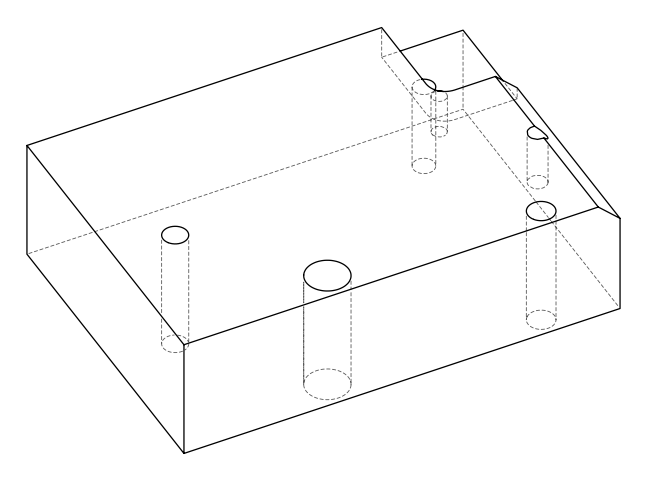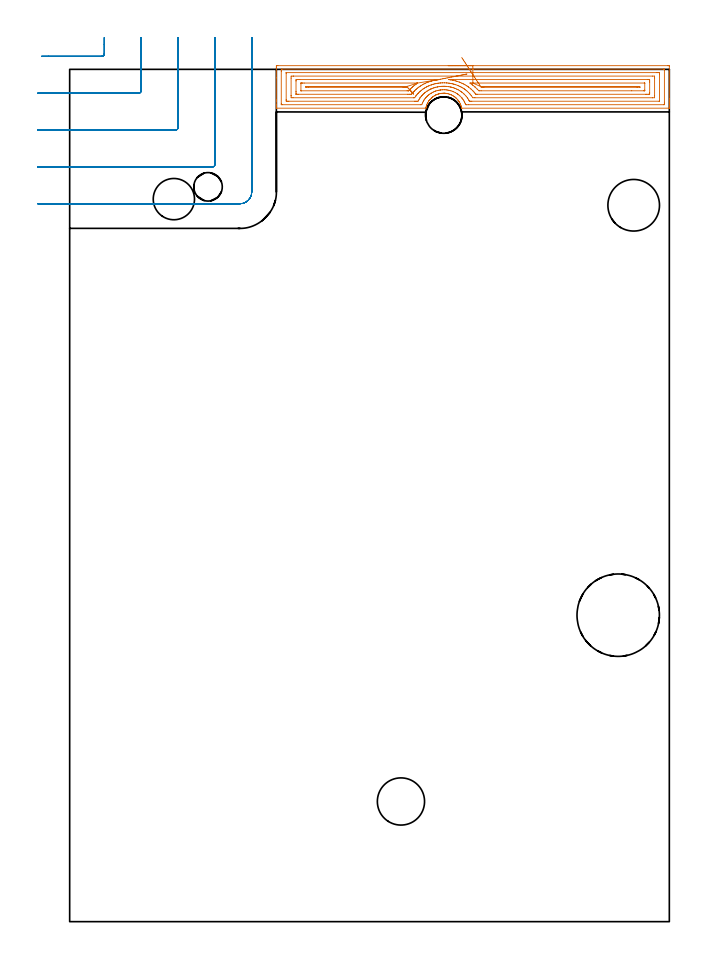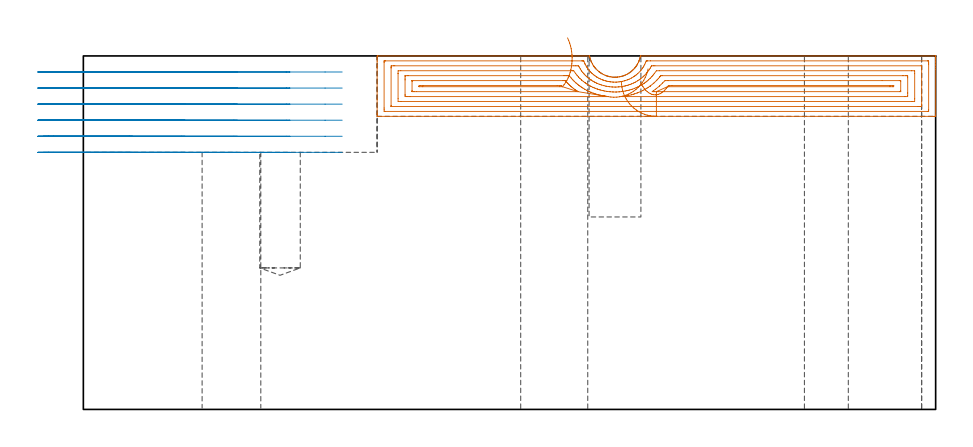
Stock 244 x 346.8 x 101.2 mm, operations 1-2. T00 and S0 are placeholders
(PLAN: 14 operations, 11 tool changes, 21.4 min)
(1 AREA_MILL | FG_CHAMFER_SURFACE | UGT0205_001 | 9.08 min | 25063 mm3)
(2 MILL_CORNER_NOTCH_RECTANGULAR | CORNER_NOTCH_RECTANGULAR | UGT0201_136 | Follow Part, ap 5, ae 75% | 6.34 min | 147750 mm3)
(3 MILL_THROUGH_HOLE_FROM_SOLID_MATERIAL | STEP1HOLE | UGT0201_018 | Circular | 2.81 min | 89229 mm3)
(4 MILL_BLIND_HOLE_FROM_SOLID_MATERIAL | STEP1POCKET | NXT0201_011 | Spiral | 0.7 min | 7765 mm3)
(5 SPOT_DRILL | STEP1HOLE_2 | NXT0321_9005460120000 | 0.04 min | 7 mm3)
(6 SPOT_DRILL_1 | STEP1HOLE_3 | NXT0321_9005460120000 | 0.05 min | 182 mm3)
(7 SPOT_DRILL_2 | STEP1POCKET_1 | NXT0321_9005460120000 | 0.03 min | 13 mm3)
(8 INDEXABLE_INSERT_DRILL_THROUGH_HOLE_FROM_SOLID | STEP1HOLE_1 | NXT0302_013 | 0.42 min | 35003 mm3)
(9 DRILL_THROUGH_HOLE_INTO_CENTER | STEP1HOLE_2 | NXT0301_065 | 0.32 min | 5091 mm3)
(10 DRILL_TO_ENLARGE_THROUGH_HOLE | STEP1HOLE_2 | UGT0301_291 | 0.34 min | 11194 mm3)
(11 DRILL_BLIND_HOLE_INTO_CENTER | STEP1HOLE_3 | NXT0301_087 | 0.08 min | 1510 mm3)
(12 GUN_DRILL_THROUGH_HOLE | STEP1HOLE_3 | UGT0307_009 | 0.6 min | 9719 mm3)
(13 DRILL_TO_ENLARGE_THROUGH_HOLE_1 | STEP1HOLE_3 | UGT0301_259 | 0.44 min | 17854 mm3)
(14 DRILL_BLIND_HOLE_INTO_CENTER_1 | STEP1POCKET_1 | NXT0301_087 | 0.16 min | 3568 mm3)
(TOOL UGT0205_001 | Chamfer Mill 20 x 3 x 45 deg. | D20 FL50 Z2)
(TOOL UGT0201_136 | Carbide End Mill 20.0 | D20 FL30 Z4)
(TOOL UGT0201_018 | End mill 30 mm | D30 FL50 Z4)
(TOOL NXT0201_011 | ENDMILL 12mm [2P460-1200-NA 1630] | D12 FL38 Z6)
(TOOL NXT0321_9005460120000 | NC Spot Drill, 142deg, 12mm, Carbide, Uncoated | D12 PA142 FL30 Z2)
(TOOL NXT0302_013 | Index. Insert Drill 21mm [880-D2100L25-05] | D21 PA176 FL105 Z2)
(TOOL NXT0301_065 | Carbide Drill 9.4mm [860.1-0940-075A1-MM 2214] | D9.4 PA140 FL98 Z2)
(TOOL UGT0301_291 | Twist Drill 16.8 mm | D16.8 PA118 FL125 Z2)
(TOOL NXT0301_087 | Carbide Drill 11.6mm [860.1-1160-058A1-MM 2214] | D11.6 PA140 FL72 Z2)
(TOOL UGT0307_009 | Gun Drill 12 mm | D12 PA130 FL24 Z1)
(TOOL UGT0301_259 | Twist Drill 19.2 mm | D19.2 PA118 FL140 Z2)
(OP 1 AREA_MILL)
G17 G21 G94 G90
T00 M6
G54
G17 G0 G90 X154.05 Y348.3 S1061 M3
G43 Z111.2 H0
Z93.9
G94 G1 X154.088 Z93.028 F250.
X154.202 Z92.164
X154.391 Z91.312
X154.653 Z90.48
X154.987 Z89.674
X155.39 Z88.9
X155.858 Z88.164
X156.39 Z87.472
X156.979 Z86.829
X157.622 Z86.24
X158.314 Z85.709
X159.05 Z85.24
X159.824 Z84.837
X160.63 Z84.503
X161.462 Z84.241
X162.314 Z84.052
X163.178 Z83.938
X164.05 Z83.9
X243.406
X243.689 Y348.297 Z83.902
X243.99 Y348.291 Z83.906
X244. Y347.985 Z84.212
Y334.887 Z97.308
Y334.292 Z97.902
Y333.696 Z98.501
Y333.399 Z98.797
Y332.803 Z99.393
Y332.506 Z99.689
Y331.912 Z100.287
Y331.408 Z100.791
Y331.055 Z101.136
X243.99 Y331.003 Z101.188
X243.852 Y331. Z101.2
X159.592
X159.494 Y331.003 Z101.189
X159.469 Y331.079 Z101.114
X159.435 Y331.215 Z100.98
X159.373 Y331.486 Z100.712
X159.248 Y331.93 Z100.27
X159.146 Y332.217 Z99.983
X159.089 Y332.376 Z99.822
X159.034 Y332.506 Z99.692
X158.901 Y332.818 Z99.381
X158.7 Y333.23 Z98.97
X158.602 Y333.399 Z98.797
X158.565 Y333.464 Z98.733
X158.524 Y333.532 Z98.668
X158.415 Y333.707 Z98.493
X158.403 Y333.724 Z98.475
X158.316 Y333.846 Z98.35
X158.219 Y333.984 Z98.215
X158.125 Y334.117 Z98.082
X158.106 Y334.141 Z98.058
X157.988 Y334.292 Z97.903
X157.827 Y334.502 Z97.698
X157.815 Y334.516 Z97.684
X157.746 Y334.595 Z97.604
X157.344 Y335.003 Z97.196
X157.321 Y335.024 Z97.175
X157.147 Y335.185 Z97.011
X157.071 Y335.257 Z96.942
X156.925 Y335.392 Z96.807
X156.811 Y335.483 Z96.715
X156.427 Y335.762 Z96.436
X156.025 Y336.028 Z96.169
X155.717 Y336.204 Z95.994
X155.394 Y336.372 Z95.826
X155.134 Y336.485 Z95.71
X154.7 Y336.655 Z95.544
X154.242 Y336.802 Z95.392
X153.796 Y336.913 Z95.279
X153.615 Y336.95 Z95.247
X153.508 Y336.971 Z95.227
X153.35 Y336.999 Z95.196
X152.943 Y337.052 Z95.145
X152.917 Y337.056 Z95.142
X152.471 Y337.091 Z95.105
X152.427 Y337.093 Z95.103
X152.416 Z95.102
X152.188 Y337.089 Z95.099
X152.026 Z95.103
X151.567 Y337.062 Z95.131
X151.121 Y337.01 Z95.185
X150.892 Y336.971 Z95.228
X150.69 Y336.932 Z95.26
X150.675 Y336.928 Z95.263
X150.23 Y336.821 Z95.373
X150.046 Y336.767 Z95.432
X149.799 Y336.693 Z95.507
X149.399 Y336.542 Z95.657
X149.005 Y336.372 Z95.826
X148.909 Y336.322 Z95.874
X148.892 Y336.313 Z95.883
X148.446 Y336.065 Z96.134
X148.142 Y335.875 Z96.325
X148.018 Y335.797 Z96.403
X147.703 Y335.561 Z96.635
X147.611 Y335.494 Z96.704
X147.597 Y335.483 Z96.714
X147.253 Y335.185 Z97.011
X147.127 Y335.078 Z97.12
X146.661 Y334.595 Z97.603
X146.514 Y334.414 Z97.783
X146.415 Y334.292 Z97.905
X146.256 Y334.098 Z98.102
X146.237 Y334.074 Z98.125
X146.217 Y334.046 Z98.154
X146.083 Y333.846 Z98.35
X145.988 Y333.705 Z98.491
X145.728 Y333.267 Z98.933
X145.498 Y332.818 Z99.381
X145.346 Y332.481 Z99.717
X145.154 Y331.93 Z100.27
X145.027 Y331.487 Z100.713
X144.975 Y331.263 Z100.937
X144.931 Y331.07 Z101.127
X144.913 Y331.012 Z101.184
X144.906 Y331.006 Z101.191
X144.88 Y331. Z101.2
X84.248
X84.11 Y331.003 Z101.188
X84.107 Y331.053 Z101.139
X84.1 Y331.408 Z100.792
Y331.912 Z100.287
Y332.506 Z99.689
Y333.696 Z98.501
Y334.292 Z97.902
Y343.37 Z88.827
Y347.389 Z84.808
X84.101 Y347.687 Z84.51
X84.103 Y348.278 Z83.919
X84.107 Y348.291 Z83.906
X84.694 Y348.3 Z83.9
X164.05
Y346.886 Z85.314
X241.623 Y346.885 Z85.315
X241.714 Y346.884 Z85.316
X241.897 Y346.879 Z85.321
X241.991 Y346.874 Z85.326
X241.994 Y346.847 Z85.353
X241.996 Y346.794 Z85.406
X242. Y346.416 Z85.784
X241.999 Y333.399 Z98.801
X241.998 Y333.023 Z99.177
X241.99 Y332.506 Z99.694
X241.98 Y332.421 Z99.779
X241.806 Y332.417 Z99.783
X241.714 Y332.415 Z99.785
X162.358 Y332.414 Z99.786
X161.466 Y332.415 Z99.785
X161.375 Y332.417 Z99.783
X161.284 Y332.421 Z99.779
X161.142 Y332.432 Z99.768
X161.111 Y332.506 Z99.694
X160.93 Y332.952 Z99.248
X160.723 Y333.399 Z98.801
X160.483 Y333.87 Z98.33
X160.225 Y334.292 Z97.908
X159.961 Y334.667 Z97.533
X159.592 Y335.166 Z97.034
X159.577 Y335.185 Z97.015
X159.513 Y335.264 Z96.936
X158.701 Y336.078 Z96.122
X158.692 Y336.086 Z96.114
X158.242 Y336.461 Z95.739
X158.107 Y336.564 Z95.636
X157.949 Y336.68 Z95.52
X157.808 Y336.779 Z95.421
X157.515 Y336.971 Z95.229
X156.917 Y337.328 Z94.872
X156.216 Y337.673 Z94.527
X156.025 Y337.751 Z94.449
X155.73 Y337.864 Z94.336
X155.134 Y338.065 Z94.135
X154.853 Y338.145 Z94.055
X154.242 Y338.289 Z93.911
X153.723 Y338.384 Z93.816
X153.35 Y338.431 Z93.769
X152.726 Y338.489 Z93.711
X152.459 Y338.502 Z93.698
X151.83 Y338.494 Z93.706
X151.567 Y338.478 Z93.722
X151.005 Y338.427 Z93.773
X150.849 Y338.409 Z93.791
X150.675 Y338.384 Z93.816
X150.234 Y338.306 Z93.894
X149.784 Y338.204 Z93.996
X149.512 Y338.136 Z94.064
X148.892 Y337.948 Z94.252
X148.829 Y337.927 Z94.273
X148.662 Y337.864 Z94.336
X148. Y337.588 Z94.612
X147.591 Y337.381 Z94.819
X147.109 Y337.111 Z95.089
X147.021 Y337.059 Z95.141
X146.884 Y336.971 Z95.229
X146.487 Y336.701 Z95.499
X146.217 Y336.5 Z95.7
X145.983 Y336.312 Z95.888
X145.71 Y336.078 Z96.122
X145.507 Y335.896 Z96.304
X145.326 Y335.716 Z96.484
X145.069 Y335.442 Z96.758
X144.845 Y335.185 Z97.015
X144.658 Y334.96 Z97.24
X144.434 Y334.677 Z97.523
X144.278 Y334.448 Z97.752
X144.178 Y334.292 Z97.908
X143.941 Y333.893 Z98.307
X143.672 Y333.399 Z98.801
X143.628 Y333.313 Z98.887
X143.542 Y333.133 Z99.067
X143.289 Y332.506 Z99.694
X143.26 Y332.435 Z99.765
X143.017 Y332.421 Z99.779
X142.834 Y332.416 Z99.784
X142.742 Y332.415 Z99.785
X86.477
X86.386 Y332.416 Z99.784
X86.203 Y332.421 Z99.779
X86.109 Y332.426 Z99.774
X86.106 Y332.453 Z99.747
X86.104 Y332.506 Z99.694
X86.1 Y332.884 Z99.316
X86.101 Y345.901 Z86.299
X86.102 Y346.277 Z85.923
X86.11 Y346.794 Z85.406
X86.12 Y346.879 Z85.321
X86.294 Y346.883 Z85.317
X86.386 Y346.885 Z85.315
X164.05 Y346.886 Z85.314
Y345.472 Z86.728
X238.948 Y345.471 Z86.729
X239.378 Y345.47 Z86.73
X239.839 Y345.467 Z86.733
X239.984 Y345.465 Z86.735
X239.994 Y345.169 Z87.031
X239.998 Y345.008 Z87.192
X240. Y344.847 Z87.353
Y334.131 Z98.069
X239.997 Y333.97 Z98.23
X239.992 Y333.864 Z98.336
X239.989 Y333.834 Z98.366
X239.982 Y333.832 Z98.368
X239.955 Y333.83 Z98.37
X239.839 Y333.829 Z98.371
X163.621
X163.158 Y333.83 Z98.37
X162.725 Y333.833 Z98.367
X162.658 Y333.835 Z98.365
X162.622 Y333.887 Z98.313
X162.548 Y334.01 Z98.19
X162.395 Y334.292 Z97.908
X162.267 Y334.525 Z97.675
X162.008 Y334.932 Z97.268
X161.83 Y335.185 Z97.015
X161.375 Y335.794 Z96.406
X161.137 Y336.078 Z96.122
X160.483 Y336.736 Z95.464
X160.24 Y336.971 Z95.229
X159.592 Y337.509 Z94.691
X159.386 Y337.658 Z94.542
X159.092 Y337.864 Z94.336
X158.7 Y338.114 Z94.086
X158.085 Y338.48 Z93.72
X157.808 Y338.616 Z93.584
X157.51 Y338.757 Z93.443
X156.917 Y339.014 Z93.186
X156.506 Y339.169 Z93.031
X156.025 Y339.331 Z92.869
X155.681 Y339.433 Z92.767
X155.231 Y339.553 Z92.647
X155.134 Y339.576 Z92.624
X154.813 Y339.65 Z92.55
X154.242 Y339.752 Z92.448
X154.122 Y339.771 Z92.429
X153.35 Y339.858 Z92.342
X153.122 Y339.879 Z92.321
X152.459 Y339.917 Z92.283
X152.196 Y339.913 Z92.287
X151.567 Y339.897 Z92.303
X151.334 Y339.883 Z92.317
X150.675 Y339.821 Z92.379
X150.523 Y339.803 Z92.397
X149.784 Y339.69 Z92.51
X149.75 Y339.684 Z92.516
X149.583 Y339.65 Z92.55
X149.026 Y339.516 Z92.684
X148.892 Y339.481 Z92.719
X148.334 Y339.316 Z92.884
X148. Y339.212 Z92.988
X147.671 Y339.087 Z93.113
X147.109 Y338.863 Z93.337
X147.035 Y338.831 Z93.369
X146.87 Y338.757 Z93.443
X146.437 Y338.537 Z93.663
X146.217 Y338.417 Z93.783
X145.866 Y338.216 Z93.984
X145.326 Y337.88 Z94.32
X145.316 Y337.874 Z94.326
X145.302 Y337.864 Z94.336
X144.799 Y337.498 Z94.702
X144.434 Y337.211 Z94.989
X144.304 Y337.101 Z95.099
X144.157 Y336.971 Z95.229
X143.838 Y336.675 Z95.525
X143.542 Y336.378 Z95.822
X143.398 Y336.222 Z95.978
X143.271 Y336.078 Z96.122
X142.988 Y335.74 Z96.46
X142.651 Y335.322 Z96.878
X142.594 Y335.242 Z96.958
X142.557 Y335.185 Z97.015
X142.248 Y334.695 Z97.505
X142.013 Y334.292 Z97.908
X141.921 Y334.13 Z98.07
X141.759 Y333.836 Z98.364
X141.327 Y333.831 Z98.369
X140.867 Y333.829 Z98.371
X140.438
X89.152
X88.722 Y333.83 Z98.37
X88.261 Y333.833 Z98.367
X88.116 Y333.835 Z98.365
X88.106 Y334.131 Z98.069
X88.102 Y334.292 Z97.908
X88.1 Y334.453 Z97.747
Y345.169 Z87.031
X88.103 Y345.33 Z86.87
X88.108 Y345.436 Z86.764
X88.111 Y345.466 Z86.734
X88.118 Y345.468 Z86.732
X88.145 Y345.47 Z86.731
X88.261 Y345.471 Z86.729
X164.05 Y345.472 Z86.728
Y344.057 Z88.143
X237.222
X237.989 Y344.05 Z88.15
X238. Y343.279 Z88.921
Y343.222 Z88.978
X237.999 Y336.078 Z96.122
X237.991 Y335.25 Z96.95
X237.164 Y335.243 Z96.957
X237.107
X164.884
X164.05 Y335.25 Z96.95
X163.431 Y336.078 Z96.122
X163.158 Y336.439 Z95.761
X162.914 Y336.731 Z95.469
X162.693 Y336.971 Z95.229
X162.267 Y337.402 Z94.798
X161.791 Y337.864 Z94.336
X161.375 Y338.213 Z93.987
X161.074 Y338.458 Z93.742
X160.665 Y338.757 Z93.443
X160.483 Y338.882 Z93.318
X160.121 Y339.12 Z93.08
X159.592 Y339.429 Z92.771
X159.202 Y339.65 Z92.55
X158.7 Y339.894 Z92.306
X158.254 Y340.097 Z92.103
X157.808 Y340.28 Z91.92
X157.092 Y340.543 Z91.657
X156.917 Y340.603 Z91.597
X156.829 Y340.631 Z91.569
X156.353 Y340.765 Z91.435
X156.025 Y340.848 Z91.352
X155.624 Y340.945 Z91.255
X155.134 Y341.047 Z91.153
X154.522 Y341.155 Z91.045
X154.242 Y341.189 Z91.011
X153.516 Y341.271 Z90.929
X153.35 Y341.284 Z90.916
X152.565 Y341.33 Z90.87
X152.459 Y341.331 Z90.869
X151.684 Y341.319 Z90.881
X151.567 Y341.313 Z90.887
X150.847 Y341.264 Z90.936
X150.675 Y341.248 Z90.952
X150.043 Y341.176 Z91.024
X149.784 Y341.135 Z91.065
X149.276 Y341.052 Z91.148
X148.892 Y340.972 Z91.228
X148.544 Y340.891 Z91.309
X148. Y340.751 Z91.449
X147.838 Y340.705 Z91.495
X147.291 Y340.543 Z91.657
X147.154 Y340.498 Z91.702
X147.109 Y340.482 Z91.718
X146.512 Y340.247 Z91.953
X146.217 Y340.127 Z92.073
X145.883 Y339.985 Z92.215
X145.326 Y339.72 Z92.48
X145.279 Y339.696 Z92.504
X145.193 Y339.65 Z92.55
X144.71 Y339.373 Z92.827
X144.434 Y339.208 Z92.992
X144.159 Y339.032 Z93.168
X143.741 Y338.757 Z93.443
X143.624 Y338.675 Z93.525
X143.542 Y338.616 Z93.584
X143.118 Y338.289 Z93.911
X142.651 Y337.909 Z94.291
X142.627 Y337.888 Z94.312
X142.6 Y337.864 Z94.336
X142.168 Y337.454 Z94.746
X141.759 Y337.042 Z95.158
X141.725 Y337.005 Z95.195
X141.695 Y336.971 Z95.229
X141.318 Y336.52 Z95.68
X140.959 Y336.078 Z96.122
X140.867 Y335.961 Z96.239
X140.386 Y335.25 Z96.95
X139.976 Y335.244 Z96.956
X139.918 Y335.243 Z96.957
X90.878
X90.111 Y335.25 Z96.95
X90.1 Y336.021 Z96.179
Y336.078 Z96.122
X90.101 Y343.222 Z88.978
X90.108 Y344.05 Z88.15
X90.936 Y344.057 Z88.143
X90.993
X164.05
Y342.643 Z89.557
X235.068
X235.381 Y342.642 Z89.558
X235.964 Y342.638 Z89.562
X235.981 Y342.637 Z89.563
X235.992 Y342.61 Z89.59
X235.997 Y342.329 Z89.871
X236. Y341.709 Z90.491
Y341.436 Z90.764
X235.999 Y337.245 Z94.955
X235.995 Y336.971 Z95.229
X235.99 Y336.668 Z95.532
X235.69 Y336.662 Z95.538
X235.381 Y336.659 Z95.541
X234.803 Y336.657 Z95.543
X234.49
X165.833
X165.52 Y336.659 Z95.541
X165.311 Y336.662 Z95.538
X165.278 Y336.664 Z95.536
X165.264 Y336.673 Z95.527
X165.238 Y336.7 Z95.5
X165.192 Y336.757 Z95.443
X165.029 Y336.971 Z95.229
X164.942 Y337.084 Z95.116
X164.584 Y337.51 Z94.69
X164.25 Y337.864 Z94.336
X164.05 Y338.07 Z94.13
X163.341 Y338.757 Z93.443
X163.158 Y338.912 Z93.288
X162.347 Y339.57 Z92.63
X162.267 Y339.628 Z92.572
X162.235 Y339.65 Z92.55
X161.719 Y339.997 Z92.203
X161.375 Y340.215 Z91.985
X160.825 Y340.543 Z91.657
X160.483 Y340.736 Z91.464
X160.086 Y340.941 Z91.259
X159.592 Y341.168 Z91.032
X158.981 Y341.436 Z90.764
X158.7 Y341.548 Z90.652
X158.52 Y341.617 Z90.583
X157.808 Y341.863 Z90.337
X157.454 Y341.974 Z90.226
X156.917 Y342.125 Z90.075
X156.091 Y342.329 Z89.871
X156.025 Y342.343 Z89.857
X156.008 Y342.346 Z89.854
X155.828 Y342.38 Z89.82
X155.134 Y342.505 Z89.695
X154.922 Y342.541 Z89.659
X154.279 Y342.628 Z89.572
X154.242 Y342.634 Z89.566
X154.231 Y342.641 Z89.559
X154.242 Y342.642 Z89.558
X154.82 Y342.643 Z89.557
X164.05
Y341.229 Z90.971
X233.805 Y341.228 Z90.972
X233.948 Y341.227 Z90.973
X233.982 Y341.224 Z90.976
X233.99 Y341.221 Z90.979
X233.994 Y341.212 Z90.988
X233.997 Y341.182 Z91.018
X234. Y341.034 Z91.166
Y338.355 Z93.845
X233.997 Y338.22 Z93.98
X233.993 Y338.113 Z94.087
X233.99 Y338.083 Z94.117
X233.979 Y338.078 Z94.122
X233.94 Y338.076 Z94.124
X233.598 Y338.072 Z94.128
X228.694 Y338.071 Z94.129
X167.409 Y338.072 Z94.128
X166.725 Y338.076 Z94.124
X166.511 Y338.078 Z94.122
X165.833 Y338.742 Z93.458
X164.942 Y339.614 Z92.586
X164.9 Y339.65 Z92.55
X164.05 Y340.336 Z91.864
X163.785 Y340.543 Z91.657
X163.158 Y340.998 Z91.202
X162.855 Y341.222 Z90.978
X163.158 Y341.226 Z90.974
X163.366 Y341.228 Z90.972
X164.05 Y341.229 Z90.971
X167.227 Y339.808 Z92.392
X167.242 Y339.81 Z92.39
X167.288 Y339.812 Z92.388
X167.452 Y339.814 Z92.386
X167.617 Y339.815 Z92.385
X230.923
X231.652 Y339.813 Z92.387
X231.815 Y339.811 Z92.389
X231.97 Y339.808 Z92.392
X231.99 Y339.65 Z92.55
X231.994 Y339.557 Z92.643
X231.993 Y339.511 Z92.689
X231.99 Y339.494 Z92.706
X231.973 Y339.491 Z92.709
X231.815 Y339.489 Z92.711
X231.087 Y339.486 Z92.714
X230.923 Y339.485 Z92.715
X168.508
X167.779 Y339.488 Z92.712
X167.617 Y339.49 Z92.71
X167.566 Y339.492 Z92.708
X167.504 Y339.534 Z92.666
X167.378 Y339.65 Z92.55
X167.294 Y339.734 Z92.466
X167.232 Y339.801 Z92.399
X167.227 Y339.808 Z92.392
X166.849 Y340.389 Z91.861
X166.446 Y341.005 Z91.393
X166.024 Y341.654 Z90.991
X165.583 Y342.329 Z90.658
X165.129 Y343.026 Z90.396
X164.663 Y343.74 Z90.208
X164.191 Y344.464 Z90.095
X163.715 Y345.195 Z90.057
X163.239 Y345.925 Z90.096
X162.767 Y346.649 Z90.211
X162.301 Y347.362 Z90.4
X161.847 Y348.059 Z90.663
X161.407 Y348.734 Z90.998
X160.985 Y349.382 Z91.401
X160.583 Y349.998 Z91.871
X160.205 Y350.577 Z92.402
X159.854 Y351.116 Z92.992
X159.533 Y351.609 Z93.636
G0 X161.663 Y344.903 Z97.482
G1 X161.464 Y344.864 Z96.634
X161.193 Y344.811 Z95.806
X160.853 Y344.743 Z95.006
X160.445 Y344.663 Z94.239
X159.973 Y344.57 Z93.511
X159.441 Y344.465 Z92.828
X158.852 Y344.349 Z92.194
X158.212 Y344.223 Z91.616
X157.524 Y344.087 Z91.096
X156.795 Y343.943 Z90.64
X156.029 Y343.792 Z90.25
X155.233 Y343.635 Z89.929
X154.413 Y343.473 Z89.681
X153.574 Y343.308 Z89.506
X152.724 Y343.14 Z89.407
X151.868 Y342.972 Z89.383
X151.014 Y342.803 Z89.436
X150.167 Y342.636 Z89.564
X150.154 Y342.634 Z89.566
X150.014 Y342.614 Z89.586
X149.784 Y342.584 Z89.616
X149.562 Y342.551 Z89.649
X149.134 Y342.485 Z89.715
X148.892 Y342.445 Z89.755
X148.794 Y342.427 Z89.773
X148.3 Y342.329 Z89.871
X148.057 Y342.273 Z89.927
X148. Y342.259 Z89.941
X147.349 Y342.088 Z90.112
X147.109 Y342.02 Z90.18
X146.661 Y341.884 Z90.316
X146.217 Y341.743 Z90.457
X145.994 Y341.66 Z90.54
X145.406 Y341.436 Z90.764
X145.349 Y341.413 Z90.787
X145.326 Y341.403 Z90.797
X144.729 Y341.14 Z91.06
X144.434 Y340.998 Z91.202
X144.13 Y340.847 Z91.353
X143.542 Y340.532 Z91.668
X142.998 Y340.195 Z92.005
X142.651 Y339.973 Z92.227
X142.458 Y339.843 Z92.357
X142.18 Y339.65 Z92.55
X141.937 Y339.472 Z92.728
X141.759 Y339.336 Z92.864
X141.44 Y339.077 Z93.123
X141.054 Y338.757 Z93.443
X140.955 Y338.67 Z93.53
X140.867 Y338.59 Z93.61
X140.499 Y338.233 Z93.967
X140.134 Y337.864 Z94.336
X140.057 Y337.783 Z94.417
X139.976 Y337.694 Z94.506
X139.646 Y337.301 Z94.899
X139.193 Y336.752 Z95.448
X139.148 Y336.7 Z95.5
X139.117 Y336.666 Z95.534
X139.084 Y336.664 Z95.536
X138.504 Y336.659 Z95.541
X138.192 Y336.657 Z95.543
X137.614
X93.032
X92.719 Y336.658 Z95.542
X92.136 Y336.662 Z95.538
X92.119 Y336.663 Z95.537
X92.108 Y336.69 Z95.51
X92.103 Y336.971 Z95.229
X92.1 Y337.591 Z94.609
Y337.864 Z94.336
X92.101 Y342.055 Z90.145
X92.105 Y342.329 Z89.871
X92.11 Y342.632 Z89.568
X92.41 Y342.638 Z89.562
X92.719 Y342.641 Z89.559
X93.297 Y342.643 Z89.557
X93.61
X149.863 Y342.642 Z89.558
X150.167 Y342.636 Z89.564
X141.582 Y341.223 Z90.977
X141.533 Y341.183 Z91.017
X141.381 Y341.077 Z91.123
X141.289 Y341.014 Z91.186
X141.03 Y340.837 Z91.363
X140.867 Y340.725 Z91.475
X140.761 Y340.649 Z91.551
X140.617 Y340.543 Z91.657
X140.254 Y340.264 Z91.936
X139.976 Y340.046 Z92.154
X139.76 Y339.866 Z92.334
X139.507 Y339.65 Z92.55
X139.284 Y339.45 Z92.75
X139.084 Y339.264 Z92.936
X138.829 Y339.012 Z93.188
X138.577 Y338.757 Z93.443
X138.39 Y338.559 Z93.641
X138.192 Y338.344 Z93.856
X137.965 Y338.092 Z94.108
X137.939 Y338.078 Z94.122
X137.9 Y338.075 Z94.125
X137.814 Y338.073 Z94.127
X137.643 Y338.072 Z94.128
X137.301 Y338.071 Z94.129
X94.295 Y338.072 Z94.128
X94.152 Y338.073 Z94.127
X94.118 Y338.076 Z94.124
X94.11 Y338.079 Z94.121
X94.106 Y338.088 Z94.112
X94.103 Y338.118 Z94.082
X94.1 Y338.266 Z93.934
Y340.945 Z91.255
X94.102 Y341.08 Z91.12
X94.107 Y341.187 Z91.013
X94.11 Y341.217 Z90.983
X94.12 Y341.222 Z90.978
X94.16 Y341.224 Z90.976
X94.502 Y341.228 Z90.972
X94.709 Y341.229 Z90.971
X95.394
X141.074
X141.378 Y341.227 Z90.973
X141.487 Y341.225 Z90.975
X141.582 Y341.223 Z90.977
X137.147 Y339.804 Z92.396
X137.003 Y339.65 Z92.55
X136.886 Y339.533 Z92.667
X136.843 Y339.492 Z92.708
X136.738 Y339.489 Z92.711
X136.572 Y339.486 Z92.714
X136.409
X135.682 Y339.485 Z92.715
X97.177
X96.448 Y339.487 Z92.713
X96.285 Y339.489 Z92.711
X96.13 Y339.492 Z92.708
X96.11 Y339.65 Z92.55
X96.106 Y339.743 Z92.457
X96.107 Y339.789 Z92.411
X96.11 Y339.806 Z92.394
X96.127 Y339.809 Z92.391
X96.285 Y339.811 Z92.389
X97.013 Y339.814 Z92.386
X97.177 Y339.815 Z92.385
X136.409 Y339.814 Z92.386
X137.139 Y339.812 Z92.388
X137.141 Y339.81 Z92.39
X137.147 Y339.804 Z92.396
X137.61 Y339.305 Z92.943
X138.039 Y338.843 Z93.546
X138.43 Y338.421 Z94.202
X138.78 Y338.043 Z94.905
X139.088 Y337.711 Z95.651
X139.351 Y337.428 Z96.433
X139.566 Y337.196 Z97.247
X139.731 Y337.017 Z98.084
X139.847 Y336.892 Z98.94
X139.912 Y336.823 Z99.807
X139.925 Y336.809 Z100.679
X139.886 Y336.85 Z101.55
X139.796 Y336.948 Z102.412
X139.655 Y337.1 Z103.259
X139.464 Y337.305 Z104.085
X139.225 Y337.563 Z104.884
X138.94 Y337.871 Z105.649
X138.61 Y338.226 Z106.374
G0 Z111.2
M5
M2
(OP 2 MILL_CORNER_NOTCH_RECTANGULAR)
G17 G21 G94 G90
T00 M6
G54
G17 G0 G90 X-11.48 Y352.1 S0 M3
G43 Z111.2 H0
Z96.6
G94 G1 X-8.48 F250.
X13.105 F500.
G3 X14.1 Y353.095 R1.
G1 Y356.8
Y359.8 F250.
G0 Z111.2
X-13. Y337.1
Z96.6
G1 X-10.
X28.105 F500.
G3 X29.1 Y338.095 R1.
G1 Y356.8
Y359.8 F250.
G0 Z111.2
X-13. Y322.1
Z96.6
G1 X-10.
X43.105 F500.
G3 X44.1 Y323.095 R1.
G1 Y356.8
Y359.8 F250.
G0 Z111.2
X-13. Y307.1
Z96.6
G1 X-10.
X58.104 F500.
G3 X59.1 Y308.096 R1.
G1 Y356.8
Y359.8 F250.
G0 Z111.2
X-13. Y292.1
Z96.6
G1 X-10.
X69.2 F500.
G3 X74.1 Y297. R4.9
G1 Y356.8
Y359.8 F250.
G0 Z111.2
X-11.48 Y352.1
Z92.
G1 X-8.48
X13.105 F500.
G3 X14.1 Y353.095 R1.
G1 Y356.8
Y359.8 F250.
G0 Z111.2
X-13. Y337.1
Z92.
G1 X-10.
X28.105 F500.
G3 X29.1 Y338.095 R1.
G1 Y356.8
Y359.8 F250.
G0 Z111.2
X-13. Y322.1
Z92.
G1 X-10.
X43.105 F500.
G3 X44.1 Y323.095 R1.
G1 Y356.8
Y359.8 F250.
G0 Z111.2
X-13. Y307.1
Z92.
G1 X-10.
X58.104 F500.
G3 X59.1 Y308.096 R1.
G1 Y356.8
Y359.8 F250.
G0 Z111.2
X-13. Y292.1
Z92.
G1 X-10.
X69.2 F500.
G3 X74.1 Y297. R4.9
G1 Y356.8
Y359.8 F250.
G0 Z111.2
X-11.48 Y352.1
Z87.4
G1 X-8.48
X13.105 F500.
G3 X14.1 Y353.095 R1.
G1 Y356.8
Y359.8 F250.
G0 Z111.2
X-13. Y337.1
Z87.4
G1 X-10.
X28.105 F500.
G3 X29.1 Y338.095 R1.
G1 Y356.8
Y359.8 F250.
G0 Z111.2
X-13. Y322.1
Z87.4
G1 X-10.
X43.105 F500.
G3 X44.1 Y323.095 R1.
G1 Y356.8
Y359.8 F250.
G0 Z111.2
X-13. Y307.1
Z87.4
G1 X-10.
X58.104 F500.
G3 X59.1 Y308.096 R1.
G1 Y356.8
Y359.8 F250.
G0 Z111.2
X-13. Y292.1
Z87.4
G1 X-10.
X69.2 F500.
G3 X74.1 Y297. R4.9
G1 Y356.8
Y359.8 F250.
G0 Z111.2
X-11.48 Y352.1
Z82.8
G1 X-8.48
X13.105 F500.
G3 X14.1 Y353.095 R1.
G1 Y356.8
Y359.8 F250.
G0 Z111.2
X-13. Y337.1
Z82.8
G1 X-10.
X28.105 F500.
G3 X29.1 Y338.095 R1.
G1 Y356.8
Y359.8 F250.
G0 Z111.2
X-13. Y322.1
Z82.8
G1 X-10.
X43.105 F500.
G3 X44.1 Y323.095 R1.
G1 Y356.8
Y359.8 F250.
G0 Z111.2
X-13. Y307.1
Z82.8
G1 X-10.
X58.104 F500.
G3 X59.1 Y308.096 R1.
G1 Y356.8
Y359.8 F250.
G0 Z111.2
X-13. Y292.1
Z82.8
G1 X-10.
X69.2 F500.
G3 X74.1 Y297. R4.9
G1 Y356.8
Y359.8 F250.
G0 Z111.2
X-11.48 Y352.1
Z78.2
G1 X-8.48
X13.105 F500.
G3 X14.1 Y353.095 R1.
G1 Y356.8
Y359.8 F250.
G0 Z111.2
X-13. Y337.1
Z78.2
G1 X-10.
X28.105 F500.
G3 X29.1 Y338.095 R1.
G1 Y356.8
Y359.8 F250.
G0 Z111.2
X-13. Y322.1
Z78.2
G1 X-10.
X43.105 F500.
G3 X44.1 Y323.095 R1.
G1 Y356.8
Y359.8 F250.
G0 Z111.2
X-13. Y307.1
Z78.2
G1 X-10.
X58.104 F500.
G3 X59.1 Y308.096 R1.
G1 Y356.8
Y359.8 F250.
G0 Z111.2
X-13. Y292.1
Z78.2
G1 X-10.
X69.2 F500.
G3 X74.1 Y297. R4.9
G1 Y356.8
Y359.8 F250.
G0 Z111.2
X-11.48 Y352.1
Z73.6
G1 X-8.48
X13.105 F500.
G3 X14.1 Y353.095 R1.
G1 Y356.8
Y359.8 F250.
G0 Z111.2
X-13. Y337.1
Z73.6
G1 X-10.
X28.105 F500.
G3 X29.1 Y338.095 R1.
G1 Y356.8
Y359.8 F250.
G0 Z111.2
X-13. Y322.1
Z73.6
G1 X-10.
X43.105 F500.
G3 X44.1 Y323.095 R1.
G1 Y356.8
Y359.8 F250.
G0 Z111.2
X-13. Y307.1
Z73.6
G1 X-10.
X58.104 F500.
G3 X59.1 Y308.096 R1.
G1 Y356.8
Y359.8 F250.
G0 Z111.2
X-13. Y292.1
Z73.6
G1 X-10.
X69.2 F500.
G3 X74.1 Y297. R4.9
G1 Y356.8
Y359.8 F250.
G0 Z111.2
M5
M2
